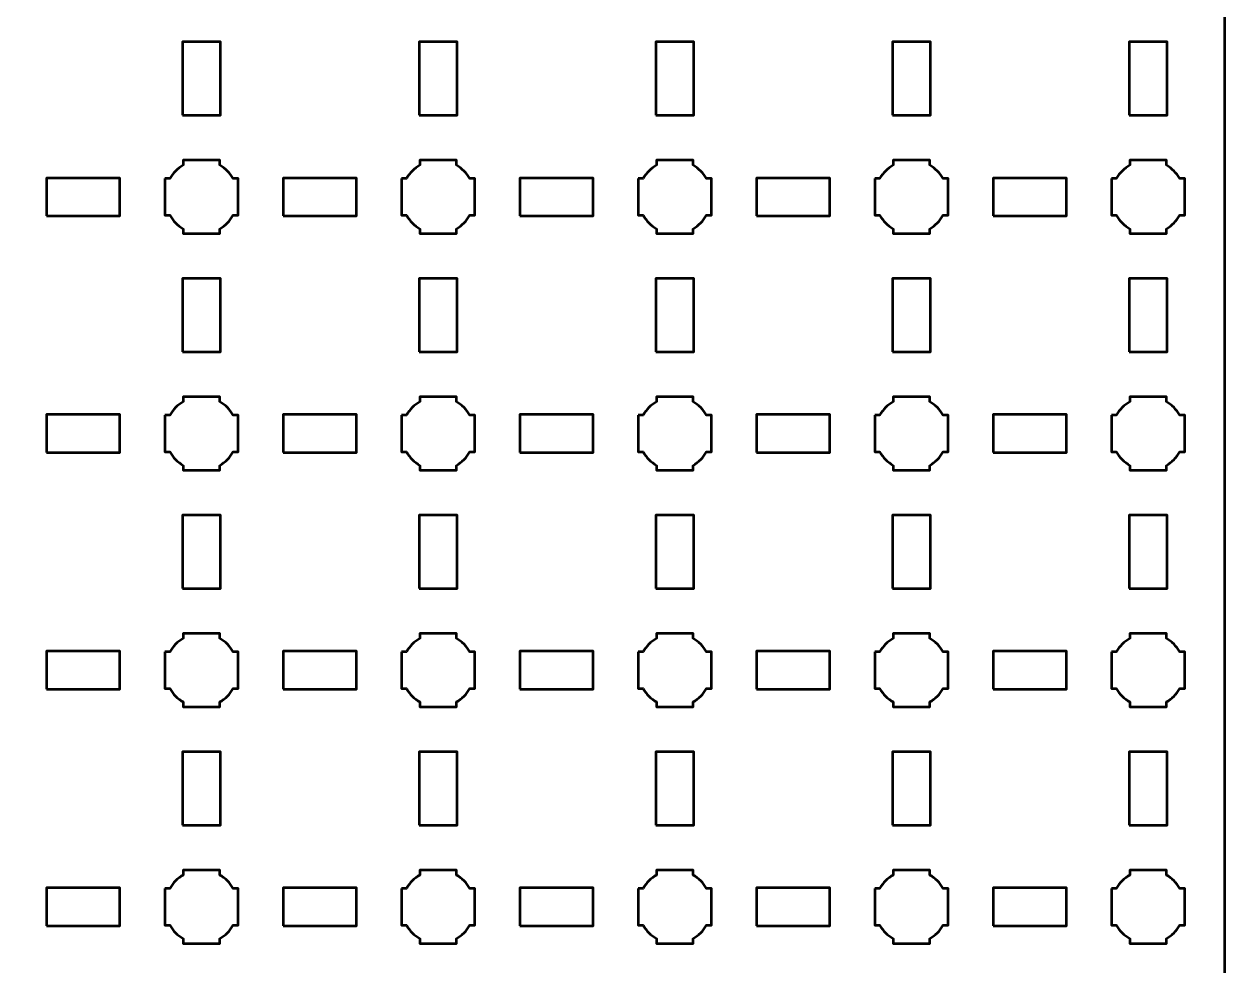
# Model space of a CAD drawing. Header units: centimetres. Extents: x -30.1 to 9.2, y -44.5 to 14.8.
# Drawn here: x -1 to 9.15, y -0.35 to 7.61 of the extents above; entities that cross this region are included whole.
import ezdxf

# ---------------------------------------------------------------- set-up
doc = ezdxf.new("R2010")
doc.units = ezdxf.units.CM
doc.header["$MEASUREMENT"] = 0
doc.layers.add('Layer 1', color=7, linetype='Continuous')

msp = doc.modelspace()

# ---------------------------------------------------------------- linework, layer by layer
at = {"layer": 'Layer 1', "color": 250, "lineweight": 53}
for points in [[(0.34, 6.84), (0.66, 6.84), (0.66, 7.46), (0.34, 7.46), (0.34, 6.84)], [(2.34, 6.84), (2.66, 6.84), (2.66, 7.46), (2.34, 7.46), (2.34, 6.84)], [(4.34, 6.84), (4.66, 6.84), (4.66, 7.46), (4.34, 7.46), (4.34, 6.84)], [(6.34, 6.84), (6.66, 6.84), (6.66, 7.46), (6.34, 7.46), (6.34, 6.84)], [(8.34, 6.84), (8.66, 6.84), (8.66, 7.46), (8.34, 7.46), (8.34, 6.84)], [(-0.81, 5.99), (-0.19, 5.99), (-0.19, 6.31), (-0.81, 6.31), (-0.81, 5.99)], [(1.19, 5.99), (1.81, 5.99), (1.81, 6.31), (1.19, 6.31), (1.19, 5.99)], [(3.19, 5.99), (3.81, 5.99), (3.81, 6.31), (3.19, 6.31), (3.19, 5.99)], [(5.19, 5.99), (5.81, 5.99), (5.81, 6.31), (5.19, 6.31), (5.19, 5.99)], [(7.19, 5.99), (7.81, 5.99), (7.81, 6.31), (7.19, 6.31), (7.19, 5.99)], [(0.34, 4.84), (0.66, 4.84), (0.66, 5.46), (0.34, 5.46), (0.34, 4.84)], [(2.34, 4.84), (2.66, 4.84), (2.66, 5.46), (2.34, 5.46), (2.34, 4.84)], [(4.34, 4.84), (4.66, 4.84), (4.66, 5.46), (4.34, 5.46), (4.34, 4.84)], [(6.34, 4.84), (6.66, 4.84), (6.66, 5.46), (6.34, 5.46), (6.34, 4.84)], [(8.34, 4.84), (8.66, 4.84), (8.66, 5.46), (8.34, 5.46), (8.34, 4.84)], [(-0.81, 3.99), (-0.19, 3.99), (-0.19, 4.31), (-0.81, 4.31), (-0.81, 3.99)], [(1.19, 3.99), (1.81, 3.99), (1.81, 4.31), (1.19, 4.31), (1.19, 3.99)], [(3.19, 3.99), (3.81, 3.99), (3.81, 4.31), (3.19, 4.31), (3.19, 3.99)], [(5.19, 3.99), (5.81, 3.99), (5.81, 4.31), (5.19, 4.31), (5.19, 3.99)], [(7.19, 3.99), (7.81, 3.99), (7.81, 4.31), (7.19, 4.31), (7.19, 3.99)], [(0.34, 2.84), (0.66, 2.84), (0.66, 3.46), (0.34, 3.46), (0.34, 2.84)], [(2.34, 2.84), (2.66, 2.84), (2.66, 3.46), (2.34, 3.46), (2.34, 2.84)], [(4.34, 2.84), (4.66, 2.84), (4.66, 3.46), (4.34, 3.46), (4.34, 2.84)], [(6.34, 2.84), (6.66, 2.84), (6.66, 3.46), (6.34, 3.46), (6.34, 2.84)], [(8.34, 2.84), (8.66, 2.84), (8.66, 3.46), (8.34, 3.46), (8.34, 2.84)], [(-0.81, 1.99), (-0.19, 1.99), (-0.19, 2.31), (-0.81, 2.31), (-0.81, 1.99)], [(1.19, 1.99), (1.81, 1.99), (1.81, 2.31), (1.19, 2.31), (1.19, 1.99)], [(3.19, 1.99), (3.81, 1.99), (3.81, 2.31), (3.19, 2.31), (3.19, 1.99)], [(5.19, 1.99), (5.81, 1.99), (5.81, 2.31), (5.19, 2.31), (5.19, 1.99)], [(7.19, 1.99), (7.81, 1.99), (7.81, 2.31), (7.19, 2.31), (7.19, 1.99)], [(0.34, 0.84), (0.66, 0.84), (0.66, 1.46), (0.34, 1.46), (0.34, 0.84)], [(2.34, 0.84), (2.66, 0.84), (2.66, 1.46), (2.34, 1.46), (2.34, 0.84)], [(4.34, 0.84), (4.66, 0.84), (4.66, 1.46), (4.34, 1.46), (4.34, 0.84)], [(6.34, 0.84), (6.66, 0.84), (6.66, 1.46), (6.34, 1.46), (6.34, 0.84)], [(8.34, 0.84), (8.66, 0.84), (8.66, 1.46), (8.34, 1.46), (8.34, 0.84)], [(-0.81, -0.01), (-0.19, -0.01), (-0.19, 0.31), (-0.81, 0.31), (-0.81, -0.01)], [(1.19, -0.01), (1.81, -0.01), (1.81, 0.31), (1.19, 0.31), (1.19, -0.01)], [(3.19, -0.01), (3.81, -0.01), (3.81, 0.31), (3.19, 0.31), (3.19, -0.01)], [(5.19, -0.01), (5.81, -0.01), (5.81, 0.31), (5.19, 0.31), (5.19, -0.01)], [(7.19, -0.01), (7.81, -0.01), (7.81, 0.31), (7.19, 0.31), (7.19, -0.01)]]:
    msp.add_lwpolyline(points, close=True, dxfattribs=at)
msp.add_open_spline([(-30.15, -44), (-30.15, -44), (-30.15, 14.3), (-30.15, 14.3), (-30.15, 14.3), (-30.15, 14.57609), (-29.92609, 14.8), (-29.65, 14.8), (-29.65, 14.8), (-29.65, 14.8), (8.65, 14.8), (8.65, 14.8), (8.65, 14.8), (8.92609, 14.8), (9.15, 14.57609), (9.15, 14.3), (9.15, 14.3), (9.15, 14.3), (9.15, -44), (9.15, -44), (9.15, -44), (9.15, -44.27609), (8.92609, -44.5), (8.65, -44.5), (8.65, -44.5), (8.65, -44.5), (-29.65, -44.5), (-29.65, -44.5), (-29.65, -44.5), (-29.92609, -44.5), (-30.15, -44.27609), (-30.15, -44)], degree=3, knots=[0, 0, 0, 0, 0.125, 0.125, 0.125, 0.125, 0.25, 0.25, 0.25, 0.25, 0.375, 0.375, 0.375, 0.375, 0.5, 0.5, 0.5, 0.5, 0.625, 0.625, 0.625, 0.625, 0.75, 0.75, 0.75, 0.75, 0.875, 0.875, 0.875, 0.875, 1, 1, 1, 1], dxfattribs=at)
at = {"layer": 'Layer 1', "lineweight": 53}
for points in [[(0.19, 6.305), (0.19, 6.305), (0.23149, 6.305), (0.23149, 6.305), (0.23149, 6.305), (0.25872, 6.35205), (0.29795, 6.39128), (0.345, 6.41851), (0.345, 6.41851), (0.345, 6.41851), (0.345, 6.46), (0.345, 6.46), (0.345, 6.46), (0.345, 6.46), (0.5, 6.46), (0.5, 6.46), (0.5, 6.46), (0.5, 6.46), (0.655, 6.46), (0.655, 6.46), (0.655, 6.46), (0.655, 6.46), (0.655, 6.41851), (0.655, 6.41851), (0.655, 6.41851), (0.70205, 6.39128), (0.74128, 6.35205), (0.76851, 6.305), (0.76851, 6.305), (0.76851, 6.305), (0.81, 6.305), (0.81, 6.305), (0.81, 6.305), (0.81, 6.305), (0.81, 6.15), (0.81, 6.15), (0.81, 6.15), (0.81, 6.15), (0.81, 5.995), (0.81, 5.995), (0.81, 5.995), (0.81, 5.995), (0.76851, 5.995), (0.76851, 5.995), (0.76851, 5.995), (0.74128, 5.94795), (0.70205, 5.90872), (0.655, 5.88149), (0.655, 5.88149), (0.655, 5.88149), (0.655, 5.84), (0.655, 5.84), (0.655, 5.84), (0.655, 5.84), (0.5, 5.84), (0.5, 5.84), (0.5, 5.84), (0.5, 5.84), (0.345, 5.84), (0.345, 5.84), (0.345, 5.84), (0.345, 5.84), (0.345, 5.88149), (0.345, 5.88149), (0.345, 5.88149), (0.29795, 5.90872), (0.25872, 5.94795), (0.23149, 5.995), (0.23149, 5.995), (0.23149, 5.995), (0.19, 5.995), (0.19, 5.995), (0.19, 5.995), (0.19, 5.995), (0.19, 6.15), (0.19, 6.15), (0.19, 6.15), (0.19, 6.15), (0.19, 6.305), (0.19, 6.305)], [(2.19, 6.305), (2.19, 6.305), (2.23149, 6.305), (2.23149, 6.305), (2.23149, 6.305), (2.25872, 6.35205), (2.29795, 6.39128), (2.345, 6.41851), (2.345, 6.41851), (2.345, 6.41851), (2.345, 6.46), (2.345, 6.46), (2.345, 6.46), (2.345, 6.46), (2.5, 6.46), (2.5, 6.46), (2.5, 6.46), (2.5, 6.46), (2.655, 6.46), (2.655, 6.46), (2.655, 6.46), (2.655, 6.46), (2.655, 6.41851), (2.655, 6.41851), (2.655, 6.41851), (2.70205, 6.39128), (2.74128, 6.35205), (2.76851, 6.305), (2.76851, 6.305), (2.76851, 6.305), (2.81, 6.305), (2.81, 6.305), (2.81, 6.305), (2.81, 6.305), (2.81, 6.15), (2.81, 6.15), (2.81, 6.15), (2.81, 6.15), (2.81, 5.995), (2.81, 5.995), (2.81, 5.995), (2.81, 5.995), (2.76851, 5.995), (2.76851, 5.995), (2.76851, 5.995), (2.74128, 5.94795), (2.70205, 5.90872), (2.655, 5.88149), (2.655, 5.88149), (2.655, 5.88149), (2.655, 5.84), (2.655, 5.84), (2.655, 5.84), (2.655, 5.84), (2.5, 5.84), (2.5, 5.84), (2.5, 5.84), (2.5, 5.84), (2.345, 5.84), (2.345, 5.84), (2.345, 5.84), (2.345, 5.84), (2.345, 5.88149), (2.345, 5.88149), (2.345, 5.88149), (2.29795, 5.90872), (2.25872, 5.94795), (2.23149, 5.995), (2.23149, 5.995), (2.23149, 5.995), (2.19, 5.995), (2.19, 5.995), (2.19, 5.995), (2.19, 5.995), (2.19, 6.15), (2.19, 6.15), (2.19, 6.15), (2.19, 6.15), (2.19, 6.305), (2.19, 6.305)], [(4.19, 6.305), (4.19, 6.305), (4.23149, 6.305), (4.23149, 6.305), (4.23149, 6.305), (4.25872, 6.35205), (4.29795, 6.39128), (4.345, 6.41851), (4.345, 6.41851), (4.345, 6.41851), (4.345, 6.46), (4.345, 6.46), (4.345, 6.46), (4.345, 6.46), (4.5, 6.46), (4.5, 6.46), (4.5, 6.46), (4.5, 6.46), (4.655, 6.46), (4.655, 6.46), (4.655, 6.46), (4.655, 6.46), (4.655, 6.41851), (4.655, 6.41851), (4.655, 6.41851), (4.70205, 6.39128), (4.74128, 6.35205), (4.76851, 6.305), (4.76851, 6.305), (4.76851, 6.305), (4.81, 6.305), (4.81, 6.305), (4.81, 6.305), (4.81, 6.305), (4.81, 6.15), (4.81, 6.15), (4.81, 6.15), (4.81, 6.15), (4.81, 5.995), (4.81, 5.995), (4.81, 5.995), (4.81, 5.995), (4.76851, 5.995), (4.76851, 5.995), (4.76851, 5.995), (4.74128, 5.94795), (4.70205, 5.90872), (4.655, 5.88149), (4.655, 5.88149), (4.655, 5.88149), (4.655, 5.84), (4.655, 5.84), (4.655, 5.84), (4.655, 5.84), (4.5, 5.84), (4.5, 5.84), (4.5, 5.84), (4.5, 5.84), (4.345, 5.84), (4.345, 5.84), (4.345, 5.84), (4.345, 5.84), (4.345, 5.88149), (4.345, 5.88149), (4.345, 5.88149), (4.29795, 5.90872), (4.25872, 5.94795), (4.23149, 5.995), (4.23149, 5.995), (4.23149, 5.995), (4.19, 5.995), (4.19, 5.995), (4.19, 5.995), (4.19, 5.995), (4.19, 6.15), (4.19, 6.15), (4.19, 6.15), (4.19, 6.15), (4.19, 6.305), (4.19, 6.305)], [(6.19, 6.305), (6.19, 6.305), (6.23149, 6.305), (6.23149, 6.305), (6.23149, 6.305), (6.25872, 6.35205), (6.29795, 6.39128), (6.345, 6.41851), (6.345, 6.41851), (6.345, 6.41851), (6.345, 6.46), (6.345, 6.46), (6.345, 6.46), (6.345, 6.46), (6.5, 6.46), (6.5, 6.46), (6.5, 6.46), (6.5, 6.46), (6.655, 6.46), (6.655, 6.46), (6.655, 6.46), (6.655, 6.46), (6.655, 6.41851), (6.655, 6.41851), (6.655, 6.41851), (6.70205, 6.39128), (6.74128, 6.35205), (6.76851, 6.305), (6.76851, 6.305), (6.76851, 6.305), (6.81, 6.305), (6.81, 6.305), (6.81, 6.305), (6.81, 6.305), (6.81, 6.15), (6.81, 6.15), (6.81, 6.15), (6.81, 6.15), (6.81, 5.995), (6.81, 5.995), (6.81, 5.995), (6.81, 5.995), (6.76851, 5.995), (6.76851, 5.995), (6.76851, 5.995), (6.74128, 5.94795), (6.70205, 5.90872), (6.655, 5.88149), (6.655, 5.88149), (6.655, 5.88149), (6.655, 5.84), (6.655, 5.84), (6.655, 5.84), (6.655, 5.84), (6.5, 5.84), (6.5, 5.84), (6.5, 5.84), (6.5, 5.84), (6.345, 5.84), (6.345, 5.84), (6.345, 5.84), (6.345, 5.84), (6.345, 5.88149), (6.345, 5.88149), (6.345, 5.88149), (6.29795, 5.90872), (6.25872, 5.94795), (6.23149, 5.995), (6.23149, 5.995), (6.23149, 5.995), (6.19, 5.995), (6.19, 5.995), (6.19, 5.995), (6.19, 5.995), (6.19, 6.15), (6.19, 6.15), (6.19, 6.15), (6.19, 6.15), (6.19, 6.305), (6.19, 6.305)], [(8.19, 6.305), (8.19, 6.305), (8.23149, 6.305), (8.23149, 6.305), (8.23149, 6.305), (8.25872, 6.35205), (8.29795, 6.39128), (8.345, 6.41851), (8.345, 6.41851), (8.345, 6.41851), (8.345, 6.46), (8.345, 6.46), (8.345, 6.46), (8.345, 6.46), (8.5, 6.46), (8.5, 6.46), (8.5, 6.46), (8.5, 6.46), (8.655, 6.46), (8.655, 6.46), (8.655, 6.46), (8.655, 6.46), (8.655, 6.41851), (8.655, 6.41851), (8.655, 6.41851), (8.70205, 6.39128), (8.74128, 6.35205), (8.76851, 6.305), (8.76851, 6.305), (8.76851, 6.305), (8.81, 6.305), (8.81, 6.305), (8.81, 6.305), (8.81, 6.305), (8.81, 6.15), (8.81, 6.15), (8.81, 6.15), (8.81, 6.15), (8.81, 5.995), (8.81, 5.995), (8.81, 5.995), (8.81, 5.995), (8.76851, 5.995), (8.76851, 5.995), (8.76851, 5.995), (8.74128, 5.94795), (8.70205, 5.90872), (8.655, 5.88149), (8.655, 5.88149), (8.655, 5.88149), (8.655, 5.84), (8.655, 5.84), (8.655, 5.84), (8.655, 5.84), (8.5, 5.84), (8.5, 5.84), (8.5, 5.84), (8.5, 5.84), (8.345, 5.84), (8.345, 5.84), (8.345, 5.84), (8.345, 5.84), (8.345, 5.88149), (8.345, 5.88149), (8.345, 5.88149), (8.29795, 5.90872), (8.25872, 5.94795), (8.23149, 5.995), (8.23149, 5.995), (8.23149, 5.995), (8.19, 5.995), (8.19, 5.995), (8.19, 5.995), (8.19, 5.995), (8.19, 6.15), (8.19, 6.15), (8.19, 6.15), (8.19, 6.15), (8.19, 6.305), (8.19, 6.305)], [(0.19, 4.305), (0.19, 4.305), (0.23149, 4.305), (0.23149, 4.305), (0.23149, 4.305), (0.25872, 4.35205), (0.29795, 4.39128), (0.345, 4.41851), (0.345, 4.41851), (0.345, 4.41851), (0.345, 4.46), (0.345, 4.46), (0.345, 4.46), (0.345, 4.46), (0.5, 4.46), (0.5, 4.46), (0.5, 4.46), (0.5, 4.46), (0.655, 4.46), (0.655, 4.46), (0.655, 4.46), (0.655, 4.46), (0.655, 4.41851), (0.655, 4.41851), (0.655, 4.41851), (0.70205, 4.39128), (0.74128, 4.35205), (0.76851, 4.305), (0.76851, 4.305), (0.76851, 4.305), (0.81, 4.305), (0.81, 4.305), (0.81, 4.305), (0.81, 4.305), (0.81, 4.15), (0.81, 4.15), (0.81, 4.15), (0.81, 4.15), (0.81, 3.995), (0.81, 3.995), (0.81, 3.995), (0.81, 3.995), (0.76851, 3.995), (0.76851, 3.995), (0.76851, 3.995), (0.74128, 3.94795), (0.70205, 3.90872), (0.655, 3.88149), (0.655, 3.88149), (0.655, 3.88149), (0.655, 3.84), (0.655, 3.84), (0.655, 3.84), (0.655, 3.84), (0.5, 3.84), (0.5, 3.84), (0.5, 3.84), (0.5, 3.84), (0.345, 3.84), (0.345, 3.84), (0.345, 3.84), (0.345, 3.84), (0.345, 3.88149), (0.345, 3.88149), (0.345, 3.88149), (0.29795, 3.90872), (0.25872, 3.94795), (0.23149, 3.995), (0.23149, 3.995), (0.23149, 3.995), (0.19, 3.995), (0.19, 3.995), (0.19, 3.995), (0.19, 3.995), (0.19, 4.15), (0.19, 4.15), (0.19, 4.15), (0.19, 4.15), (0.19, 4.305), (0.19, 4.305)], [(2.19, 4.305), (2.19, 4.305), (2.23149, 4.305), (2.23149, 4.305), (2.23149, 4.305), (2.25872, 4.35205), (2.29795, 4.39128), (2.345, 4.41851), (2.345, 4.41851), (2.345, 4.41851), (2.345, 4.46), (2.345, 4.46), (2.345, 4.46), (2.345, 4.46), (2.5, 4.46), (2.5, 4.46), (2.5, 4.46), (2.5, 4.46), (2.655, 4.46), (2.655, 4.46), (2.655, 4.46), (2.655, 4.46), (2.655, 4.41851), (2.655, 4.41851), (2.655, 4.41851), (2.70205, 4.39128), (2.74128, 4.35205), (2.76851, 4.305), (2.76851, 4.305), (2.76851, 4.305), (2.81, 4.305), (2.81, 4.305), (2.81, 4.305), (2.81, 4.305), (2.81, 4.15), (2.81, 4.15), (2.81, 4.15), (2.81, 4.15), (2.81, 3.995), (2.81, 3.995), (2.81, 3.995), (2.81, 3.995), (2.76851, 3.995), (2.76851, 3.995), (2.76851, 3.995), (2.74128, 3.94795), (2.70205, 3.90872), (2.655, 3.88149), (2.655, 3.88149), (2.655, 3.88149), (2.655, 3.84), (2.655, 3.84), (2.655, 3.84), (2.655, 3.84), (2.5, 3.84), (2.5, 3.84), (2.5, 3.84), (2.5, 3.84), (2.345, 3.84), (2.345, 3.84), (2.345, 3.84), (2.345, 3.84), (2.345, 3.88149), (2.345, 3.88149), (2.345, 3.88149), (2.29795, 3.90872), (2.25872, 3.94795), (2.23149, 3.995), (2.23149, 3.995), (2.23149, 3.995), (2.19, 3.995), (2.19, 3.995), (2.19, 3.995), (2.19, 3.995), (2.19, 4.15), (2.19, 4.15), (2.19, 4.15), (2.19, 4.15), (2.19, 4.305), (2.19, 4.305)], [(4.19, 4.305), (4.19, 4.305), (4.23149, 4.305), (4.23149, 4.305), (4.23149, 4.305), (4.25872, 4.35205), (4.29795, 4.39128), (4.345, 4.41851), (4.345, 4.41851), (4.345, 4.41851), (4.345, 4.46), (4.345, 4.46), (4.345, 4.46), (4.345, 4.46), (4.5, 4.46), (4.5, 4.46), (4.5, 4.46), (4.5, 4.46), (4.655, 4.46), (4.655, 4.46), (4.655, 4.46), (4.655, 4.46), (4.655, 4.41851), (4.655, 4.41851), (4.655, 4.41851), (4.70205, 4.39128), (4.74128, 4.35205), (4.76851, 4.305), (4.76851, 4.305), (4.76851, 4.305), (4.81, 4.305), (4.81, 4.305), (4.81, 4.305), (4.81, 4.305), (4.81, 4.15), (4.81, 4.15), (4.81, 4.15), (4.81, 4.15), (4.81, 3.995), (4.81, 3.995), (4.81, 3.995), (4.81, 3.995), (4.76851, 3.995), (4.76851, 3.995), (4.76851, 3.995), (4.74128, 3.94795), (4.70205, 3.90872), (4.655, 3.88149), (4.655, 3.88149), (4.655, 3.88149), (4.655, 3.84), (4.655, 3.84), (4.655, 3.84), (4.655, 3.84), (4.5, 3.84), (4.5, 3.84), (4.5, 3.84), (4.5, 3.84), (4.345, 3.84), (4.345, 3.84), (4.345, 3.84), (4.345, 3.84), (4.345, 3.88149), (4.345, 3.88149), (4.345, 3.88149), (4.29795, 3.90872), (4.25872, 3.94795), (4.23149, 3.995), (4.23149, 3.995), (4.23149, 3.995), (4.19, 3.995), (4.19, 3.995), (4.19, 3.995), (4.19, 3.995), (4.19, 4.15), (4.19, 4.15), (4.19, 4.15), (4.19, 4.15), (4.19, 4.305), (4.19, 4.305)], [(6.19, 4.305), (6.19, 4.305), (6.23149, 4.305), (6.23149, 4.305), (6.23149, 4.305), (6.25872, 4.35205), (6.29795, 4.39128), (6.345, 4.41851), (6.345, 4.41851), (6.345, 4.41851), (6.345, 4.46), (6.345, 4.46), (6.345, 4.46), (6.345, 4.46), (6.5, 4.46), (6.5, 4.46), (6.5, 4.46), (6.5, 4.46), (6.655, 4.46), (6.655, 4.46), (6.655, 4.46), (6.655, 4.46), (6.655, 4.41851), (6.655, 4.41851), (6.655, 4.41851), (6.70205, 4.39128), (6.74128, 4.35205), (6.76851, 4.305), (6.76851, 4.305), (6.76851, 4.305), (6.81, 4.305), (6.81, 4.305), (6.81, 4.305), (6.81, 4.305), (6.81, 4.15), (6.81, 4.15), (6.81, 4.15), (6.81, 4.15), (6.81, 3.995), (6.81, 3.995), (6.81, 3.995), (6.81, 3.995), (6.76851, 3.995), (6.76851, 3.995), (6.76851, 3.995), (6.74128, 3.94795), (6.70205, 3.90872), (6.655, 3.88149), (6.655, 3.88149), (6.655, 3.88149), (6.655, 3.84), (6.655, 3.84), (6.655, 3.84), (6.655, 3.84), (6.5, 3.84), (6.5, 3.84), (6.5, 3.84), (6.5, 3.84), (6.345, 3.84), (6.345, 3.84), (6.345, 3.84), (6.345, 3.84), (6.345, 3.88149), (6.345, 3.88149), (6.345, 3.88149), (6.29795, 3.90872), (6.25872, 3.94795), (6.23149, 3.995), (6.23149, 3.995), (6.23149, 3.995), (6.19, 3.995), (6.19, 3.995), (6.19, 3.995), (6.19, 3.995), (6.19, 4.15), (6.19, 4.15), (6.19, 4.15), (6.19, 4.15), (6.19, 4.305), (6.19, 4.305)], [(8.19, 4.305), (8.19, 4.305), (8.23149, 4.305), (8.23149, 4.305), (8.23149, 4.305), (8.25872, 4.35205), (8.29795, 4.39128), (8.345, 4.41851), (8.345, 4.41851), (8.345, 4.41851), (8.345, 4.46), (8.345, 4.46), (8.345, 4.46), (8.345, 4.46), (8.5, 4.46), (8.5, 4.46), (8.5, 4.46), (8.5, 4.46), (8.655, 4.46), (8.655, 4.46), (8.655, 4.46), (8.655, 4.46), (8.655, 4.41851), (8.655, 4.41851), (8.655, 4.41851), (8.70205, 4.39128), (8.74128, 4.35205), (8.76851, 4.305), (8.76851, 4.305), (8.76851, 4.305), (8.81, 4.305), (8.81, 4.305), (8.81, 4.305), (8.81, 4.305), (8.81, 4.15), (8.81, 4.15), (8.81, 4.15), (8.81, 4.15), (8.81, 3.995), (8.81, 3.995), (8.81, 3.995), (8.81, 3.995), (8.76851, 3.995), (8.76851, 3.995), (8.76851, 3.995), (8.74128, 3.94795), (8.70205, 3.90872), (8.655, 3.88149), (8.655, 3.88149), (8.655, 3.88149), (8.655, 3.84), (8.655, 3.84), (8.655, 3.84), (8.655, 3.84), (8.5, 3.84), (8.5, 3.84), (8.5, 3.84), (8.5, 3.84), (8.345, 3.84), (8.345, 3.84), (8.345, 3.84), (8.345, 3.84), (8.345, 3.88149), (8.345, 3.88149), (8.345, 3.88149), (8.29795, 3.90872), (8.25872, 3.94795), (8.23149, 3.995), (8.23149, 3.995), (8.23149, 3.995), (8.19, 3.995), (8.19, 3.995), (8.19, 3.995), (8.19, 3.995), (8.19, 4.15), (8.19, 4.15), (8.19, 4.15), (8.19, 4.15), (8.19, 4.305), (8.19, 4.305)], [(0.19, 2.305), (0.19, 2.305), (0.23149, 2.305), (0.23149, 2.305), (0.23149, 2.305), (0.25872, 2.35205), (0.29795, 2.39128), (0.345, 2.41851), (0.345, 2.41851), (0.345, 2.41851), (0.345, 2.46), (0.345, 2.46), (0.345, 2.46), (0.345, 2.46), (0.5, 2.46), (0.5, 2.46), (0.5, 2.46), (0.5, 2.46), (0.655, 2.46), (0.655, 2.46), (0.655, 2.46), (0.655, 2.46), (0.655, 2.41851), (0.655, 2.41851), (0.655, 2.41851), (0.70205, 2.39128), (0.74128, 2.35205), (0.76851, 2.305), (0.76851, 2.305), (0.76851, 2.305), (0.81, 2.305), (0.81, 2.305), (0.81, 2.305), (0.81, 2.305), (0.81, 2.15), (0.81, 2.15), (0.81, 2.15), (0.81, 2.15), (0.81, 1.995), (0.81, 1.995), (0.81, 1.995), (0.81, 1.995), (0.76851, 1.995), (0.76851, 1.995), (0.76851, 1.995), (0.74128, 1.94795), (0.70205, 1.90872), (0.655, 1.88149), (0.655, 1.88149), (0.655, 1.88149), (0.655, 1.84), (0.655, 1.84), (0.655, 1.84), (0.655, 1.84), (0.5, 1.84), (0.5, 1.84), (0.5, 1.84), (0.5, 1.84), (0.345, 1.84), (0.345, 1.84), (0.345, 1.84), (0.345, 1.84), (0.345, 1.88149), (0.345, 1.88149), (0.345, 1.88149), (0.29795, 1.90872), (0.25872, 1.94795), (0.23149, 1.995), (0.23149, 1.995), (0.23149, 1.995), (0.19, 1.995), (0.19, 1.995), (0.19, 1.995), (0.19, 1.995), (0.19, 2.15), (0.19, 2.15), (0.19, 2.15), (0.19, 2.15), (0.19, 2.305), (0.19, 2.305)], [(2.19, 2.305), (2.19, 2.305), (2.23149, 2.305), (2.23149, 2.305), (2.23149, 2.305), (2.25872, 2.35205), (2.29795, 2.39128), (2.345, 2.41851), (2.345, 2.41851), (2.345, 2.41851), (2.345, 2.46), (2.345, 2.46), (2.345, 2.46), (2.345, 2.46), (2.5, 2.46), (2.5, 2.46), (2.5, 2.46), (2.5, 2.46), (2.655, 2.46), (2.655, 2.46), (2.655, 2.46), (2.655, 2.46), (2.655, 2.41851), (2.655, 2.41851), (2.655, 2.41851), (2.70205, 2.39128), (2.74128, 2.35205), (2.76851, 2.305), (2.76851, 2.305), (2.76851, 2.305), (2.81, 2.305), (2.81, 2.305), (2.81, 2.305), (2.81, 2.305), (2.81, 2.15), (2.81, 2.15), (2.81, 2.15), (2.81, 2.15), (2.81, 1.995), (2.81, 1.995), (2.81, 1.995), (2.81, 1.995), (2.76851, 1.995), (2.76851, 1.995), (2.76851, 1.995), (2.74128, 1.94795), (2.70205, 1.90872), (2.655, 1.88149), (2.655, 1.88149), (2.655, 1.88149), (2.655, 1.84), (2.655, 1.84), (2.655, 1.84), (2.655, 1.84), (2.5, 1.84), (2.5, 1.84), (2.5, 1.84), (2.5, 1.84), (2.345, 1.84), (2.345, 1.84), (2.345, 1.84), (2.345, 1.84), (2.345, 1.88149), (2.345, 1.88149), (2.345, 1.88149), (2.29795, 1.90872), (2.25872, 1.94795), (2.23149, 1.995), (2.23149, 1.995), (2.23149, 1.995), (2.19, 1.995), (2.19, 1.995), (2.19, 1.995), (2.19, 1.995), (2.19, 2.15), (2.19, 2.15), (2.19, 2.15), (2.19, 2.15), (2.19, 2.305), (2.19, 2.305)], [(4.19, 2.305), (4.19, 2.305), (4.23149, 2.305), (4.23149, 2.305), (4.23149, 2.305), (4.25872, 2.35205), (4.29795, 2.39128), (4.345, 2.41851), (4.345, 2.41851), (4.345, 2.41851), (4.345, 2.46), (4.345, 2.46), (4.345, 2.46), (4.345, 2.46), (4.5, 2.46), (4.5, 2.46), (4.5, 2.46), (4.5, 2.46), (4.655, 2.46), (4.655, 2.46), (4.655, 2.46), (4.655, 2.46), (4.655, 2.41851), (4.655, 2.41851), (4.655, 2.41851), (4.70205, 2.39128), (4.74128, 2.35205), (4.76851, 2.305), (4.76851, 2.305), (4.76851, 2.305), (4.81, 2.305), (4.81, 2.305), (4.81, 2.305), (4.81, 2.305), (4.81, 2.15), (4.81, 2.15), (4.81, 2.15), (4.81, 2.15), (4.81, 1.995), (4.81, 1.995), (4.81, 1.995), (4.81, 1.995), (4.76851, 1.995), (4.76851, 1.995), (4.76851, 1.995), (4.74128, 1.94795), (4.70205, 1.90872), (4.655, 1.88149), (4.655, 1.88149), (4.655, 1.88149), (4.655, 1.84), (4.655, 1.84), (4.655, 1.84), (4.655, 1.84), (4.5, 1.84), (4.5, 1.84), (4.5, 1.84), (4.5, 1.84), (4.345, 1.84), (4.345, 1.84), (4.345, 1.84), (4.345, 1.84), (4.345, 1.88149), (4.345, 1.88149), (4.345, 1.88149), (4.29795, 1.90872), (4.25872, 1.94795), (4.23149, 1.995), (4.23149, 1.995), (4.23149, 1.995), (4.19, 1.995), (4.19, 1.995), (4.19, 1.995), (4.19, 1.995), (4.19, 2.15), (4.19, 2.15), (4.19, 2.15), (4.19, 2.15), (4.19, 2.305), (4.19, 2.305)], [(6.19, 2.305), (6.19, 2.305), (6.23149, 2.305), (6.23149, 2.305), (6.23149, 2.305), (6.25872, 2.35205), (6.29795, 2.39128), (6.345, 2.41851), (6.345, 2.41851), (6.345, 2.41851), (6.345, 2.46), (6.345, 2.46), (6.345, 2.46), (6.345, 2.46), (6.5, 2.46), (6.5, 2.46), (6.5, 2.46), (6.5, 2.46), (6.655, 2.46), (6.655, 2.46), (6.655, 2.46), (6.655, 2.46), (6.655, 2.41851), (6.655, 2.41851), (6.655, 2.41851), (6.70205, 2.39128), (6.74128, 2.35205), (6.76851, 2.305), (6.76851, 2.305), (6.76851, 2.305), (6.81, 2.305), (6.81, 2.305), (6.81, 2.305), (6.81, 2.305), (6.81, 2.15), (6.81, 2.15), (6.81, 2.15), (6.81, 2.15), (6.81, 1.995), (6.81, 1.995), (6.81, 1.995), (6.81, 1.995), (6.76851, 1.995), (6.76851, 1.995), (6.76851, 1.995), (6.74128, 1.94795), (6.70205, 1.90872), (6.655, 1.88149), (6.655, 1.88149), (6.655, 1.88149), (6.655, 1.84), (6.655, 1.84), (6.655, 1.84), (6.655, 1.84), (6.5, 1.84), (6.5, 1.84), (6.5, 1.84), (6.5, 1.84), (6.345, 1.84), (6.345, 1.84), (6.345, 1.84), (6.345, 1.84), (6.345, 1.88149), (6.345, 1.88149), (6.345, 1.88149), (6.29795, 1.90872), (6.25872, 1.94795), (6.23149, 1.995), (6.23149, 1.995), (6.23149, 1.995), (6.19, 1.995), (6.19, 1.995), (6.19, 1.995), (6.19, 1.995), (6.19, 2.15), (6.19, 2.15), (6.19, 2.15), (6.19, 2.15), (6.19, 2.305), (6.19, 2.305)], [(8.19, 2.305), (8.19, 2.305), (8.23149, 2.305), (8.23149, 2.305), (8.23149, 2.305), (8.25872, 2.35205), (8.29795, 2.39128), (8.345, 2.41851), (8.345, 2.41851), (8.345, 2.41851), (8.345, 2.46), (8.345, 2.46), (8.345, 2.46), (8.345, 2.46), (8.5, 2.46), (8.5, 2.46), (8.5, 2.46), (8.5, 2.46), (8.655, 2.46), (8.655, 2.46), (8.655, 2.46), (8.655, 2.46), (8.655, 2.41851), (8.655, 2.41851), (8.655, 2.41851), (8.70205, 2.39128), (8.74128, 2.35205), (8.76851, 2.305), (8.76851, 2.305), (8.76851, 2.305), (8.81, 2.305), (8.81, 2.305), (8.81, 2.305), (8.81, 2.305), (8.81, 2.15), (8.81, 2.15), (8.81, 2.15), (8.81, 2.15), (8.81, 1.995), (8.81, 1.995), (8.81, 1.995), (8.81, 1.995), (8.76851, 1.995), (8.76851, 1.995), (8.76851, 1.995), (8.74128, 1.94795), (8.70205, 1.90872), (8.655, 1.88149), (8.655, 1.88149), (8.655, 1.88149), (8.655, 1.84), (8.655, 1.84), (8.655, 1.84), (8.655, 1.84), (8.5, 1.84), (8.5, 1.84), (8.5, 1.84), (8.5, 1.84), (8.345, 1.84), (8.345, 1.84), (8.345, 1.84), (8.345, 1.84), (8.345, 1.88149), (8.345, 1.88149), (8.345, 1.88149), (8.29795, 1.90872), (8.25872, 1.94795), (8.23149, 1.995), (8.23149, 1.995), (8.23149, 1.995), (8.19, 1.995), (8.19, 1.995), (8.19, 1.995), (8.19, 1.995), (8.19, 2.15), (8.19, 2.15), (8.19, 2.15), (8.19, 2.15), (8.19, 2.305), (8.19, 2.305)], [(0.19, 0.305), (0.19, 0.305), (0.23149, 0.305), (0.23149, 0.305), (0.23149, 0.305), (0.25872, 0.35205), (0.29795, 0.39128), (0.345, 0.41851), (0.345, 0.41851), (0.345, 0.41851), (0.345, 0.46), (0.345, 0.46), (0.345, 0.46), (0.345, 0.46), (0.5, 0.46), (0.5, 0.46), (0.5, 0.46), (0.5, 0.46), (0.655, 0.46), (0.655, 0.46), (0.655, 0.46), (0.655, 0.46), (0.655, 0.41851), (0.655, 0.41851), (0.655, 0.41851), (0.70205, 0.39128), (0.74128, 0.35205), (0.76851, 0.305), (0.76851, 0.305), (0.76851, 0.305), (0.81, 0.305), (0.81, 0.305), (0.81, 0.305), (0.81, 0.305), (0.81, 0.15), (0.81, 0.15), (0.81, 0.15), (0.81, 0.15), (0.81, -0.005), (0.81, -0.005), (0.81, -0.005), (0.81, -0.005), (0.76851, -0.005), (0.76851, -0.005), (0.76851, -0.005), (0.74128, -0.05205), (0.70205, -0.09128), (0.655, -0.11851), (0.655, -0.11851), (0.655, -0.11851), (0.655, -0.16), (0.655, -0.16), (0.655, -0.16), (0.655, -0.16), (0.5, -0.16), (0.5, -0.16), (0.5, -0.16), (0.5, -0.16), (0.345, -0.16), (0.345, -0.16), (0.345, -0.16), (0.345, -0.16), (0.345, -0.11851), (0.345, -0.11851), (0.345, -0.11851), (0.29795, -0.09128), (0.25872, -0.05205), (0.23149, -0.005), (0.23149, -0.005), (0.23149, -0.005), (0.19, -0.005), (0.19, -0.005), (0.19, -0.005), (0.19, -0.005), (0.19, 0.15), (0.19, 0.15), (0.19, 0.15), (0.19, 0.15), (0.19, 0.305), (0.19, 0.305)], [(2.19, 0.305), (2.19, 0.305), (2.23149, 0.305), (2.23149, 0.305), (2.23149, 0.305), (2.25872, 0.35205), (2.29795, 0.39128), (2.345, 0.41851), (2.345, 0.41851), (2.345, 0.41851), (2.345, 0.46), (2.345, 0.46), (2.345, 0.46), (2.345, 0.46), (2.5, 0.46), (2.5, 0.46), (2.5, 0.46), (2.5, 0.46), (2.655, 0.46), (2.655, 0.46), (2.655, 0.46), (2.655, 0.46), (2.655, 0.41851), (2.655, 0.41851), (2.655, 0.41851), (2.70205, 0.39128), (2.74128, 0.35205), (2.76851, 0.305), (2.76851, 0.305), (2.76851, 0.305), (2.81, 0.305), (2.81, 0.305), (2.81, 0.305), (2.81, 0.305), (2.81, 0.15), (2.81, 0.15), (2.81, 0.15), (2.81, 0.15), (2.81, -0.005), (2.81, -0.005), (2.81, -0.005), (2.81, -0.005), (2.76851, -0.005), (2.76851, -0.005), (2.76851, -0.005), (2.74128, -0.05205), (2.70205, -0.09128), (2.655, -0.11851), (2.655, -0.11851), (2.655, -0.11851), (2.655, -0.16), (2.655, -0.16), (2.655, -0.16), (2.655, -0.16), (2.5, -0.16), (2.5, -0.16), (2.5, -0.16), (2.5, -0.16), (2.345, -0.16), (2.345, -0.16), (2.345, -0.16), (2.345, -0.16), (2.345, -0.11851), (2.345, -0.11851), (2.345, -0.11851), (2.29795, -0.09128), (2.25872, -0.05205), (2.23149, -0.005), (2.23149, -0.005), (2.23149, -0.005), (2.19, -0.005), (2.19, -0.005), (2.19, -0.005), (2.19, -0.005), (2.19, 0.15), (2.19, 0.15), (2.19, 0.15), (2.19, 0.15), (2.19, 0.305), (2.19, 0.305)], [(4.19, 0.305), (4.19, 0.305), (4.23149, 0.305), (4.23149, 0.305), (4.23149, 0.305), (4.25872, 0.35205), (4.29795, 0.39128), (4.345, 0.41851), (4.345, 0.41851), (4.345, 0.41851), (4.345, 0.46), (4.345, 0.46), (4.345, 0.46), (4.345, 0.46), (4.5, 0.46), (4.5, 0.46), (4.5, 0.46), (4.5, 0.46), (4.655, 0.46), (4.655, 0.46), (4.655, 0.46), (4.655, 0.46), (4.655, 0.41851), (4.655, 0.41851), (4.655, 0.41851), (4.70205, 0.39128), (4.74128, 0.35205), (4.76851, 0.305), (4.76851, 0.305), (4.76851, 0.305), (4.81, 0.305), (4.81, 0.305), (4.81, 0.305), (4.81, 0.305), (4.81, 0.15), (4.81, 0.15), (4.81, 0.15), (4.81, 0.15), (4.81, -0.005), (4.81, -0.005), (4.81, -0.005), (4.81, -0.005), (4.76851, -0.005), (4.76851, -0.005), (4.76851, -0.005), (4.74128, -0.05205), (4.70205, -0.09128), (4.655, -0.11851), (4.655, -0.11851), (4.655, -0.11851), (4.655, -0.16), (4.655, -0.16), (4.655, -0.16), (4.655, -0.16), (4.5, -0.16), (4.5, -0.16), (4.5, -0.16), (4.5, -0.16), (4.345, -0.16), (4.345, -0.16), (4.345, -0.16), (4.345, -0.16), (4.345, -0.11851), (4.345, -0.11851), (4.345, -0.11851), (4.29795, -0.09128), (4.25872, -0.05205), (4.23149, -0.005), (4.23149, -0.005), (4.23149, -0.005), (4.19, -0.005), (4.19, -0.005), (4.19, -0.005), (4.19, -0.005), (4.19, 0.15), (4.19, 0.15), (4.19, 0.15), (4.19, 0.15), (4.19, 0.305), (4.19, 0.305)], [(6.19, 0.305), (6.19, 0.305), (6.23149, 0.305), (6.23149, 0.305), (6.23149, 0.305), (6.25872, 0.35205), (6.29795, 0.39128), (6.345, 0.41851), (6.345, 0.41851), (6.345, 0.41851), (6.345, 0.46), (6.345, 0.46), (6.345, 0.46), (6.345, 0.46), (6.5, 0.46), (6.5, 0.46), (6.5, 0.46), (6.5, 0.46), (6.655, 0.46), (6.655, 0.46), (6.655, 0.46), (6.655, 0.46), (6.655, 0.41851), (6.655, 0.41851), (6.655, 0.41851), (6.70205, 0.39128), (6.74128, 0.35205), (6.76851, 0.305), (6.76851, 0.305), (6.76851, 0.305), (6.81, 0.305), (6.81, 0.305), (6.81, 0.305), (6.81, 0.305), (6.81, 0.15), (6.81, 0.15), (6.81, 0.15), (6.81, 0.15), (6.81, -0.005), (6.81, -0.005), (6.81, -0.005), (6.81, -0.005), (6.76851, -0.005), (6.76851, -0.005), (6.76851, -0.005), (6.74128, -0.05205), (6.70205, -0.09128), (6.655, -0.11851), (6.655, -0.11851), (6.655, -0.11851), (6.655, -0.16), (6.655, -0.16), (6.655, -0.16), (6.655, -0.16), (6.5, -0.16), (6.5, -0.16), (6.5, -0.16), (6.5, -0.16), (6.345, -0.16), (6.345, -0.16), (6.345, -0.16), (6.345, -0.16), (6.345, -0.11851), (6.345, -0.11851), (6.345, -0.11851), (6.29795, -0.09128), (6.25872, -0.05205), (6.23149, -0.005), (6.23149, -0.005), (6.23149, -0.005), (6.19, -0.005), (6.19, -0.005), (6.19, -0.005), (6.19, -0.005), (6.19, 0.15), (6.19, 0.15), (6.19, 0.15), (6.19, 0.15), (6.19, 0.305), (6.19, 0.305)], [(8.19, 0.305), (8.19, 0.305), (8.23149, 0.305), (8.23149, 0.305), (8.23149, 0.305), (8.25872, 0.35205), (8.29795, 0.39128), (8.345, 0.41851), (8.345, 0.41851), (8.345, 0.41851), (8.345, 0.46), (8.345, 0.46), (8.345, 0.46), (8.345, 0.46), (8.5, 0.46), (8.5, 0.46), (8.5, 0.46), (8.5, 0.46), (8.655, 0.46), (8.655, 0.46), (8.655, 0.46), (8.655, 0.46), (8.655, 0.41851), (8.655, 0.41851), (8.655, 0.41851), (8.70205, 0.39128), (8.74128, 0.35205), (8.76851, 0.305), (8.76851, 0.305), (8.76851, 0.305), (8.81, 0.305), (8.81, 0.305), (8.81, 0.305), (8.81, 0.305), (8.81, 0.15), (8.81, 0.15), (8.81, 0.15), (8.81, 0.15), (8.81, -0.005), (8.81, -0.005), (8.81, -0.005), (8.81, -0.005), (8.76851, -0.005), (8.76851, -0.005), (8.76851, -0.005), (8.74128, -0.05205), (8.70205, -0.09128), (8.655, -0.11851), (8.655, -0.11851), (8.655, -0.11851), (8.655, -0.16), (8.655, -0.16), (8.655, -0.16), (8.655, -0.16), (8.5, -0.16), (8.5, -0.16), (8.5, -0.16), (8.5, -0.16), (8.345, -0.16), (8.345, -0.16), (8.345, -0.16), (8.345, -0.16), (8.345, -0.11851), (8.345, -0.11851), (8.345, -0.11851), (8.29795, -0.09128), (8.25872, -0.05205), (8.23149, -0.005), (8.23149, -0.005), (8.23149, -0.005), (8.19, -0.005), (8.19, -0.005), (8.19, -0.005), (8.19, -0.005), (8.19, 0.15), (8.19, 0.15), (8.19, 0.15), (8.19, 0.15), (8.19, 0.305), (8.19, 0.305)]]:
    msp.add_open_spline(points, degree=3, knots=[0, 0, 0, 0, 0.05, 0.05, 0.05, 0.05, 0.1, 0.1, 0.1, 0.1, 0.15, 0.15, 0.15, 0.15, 0.2, 0.2, 0.2, 0.2, 0.25, 0.25, 0.25, 0.25, 0.3, 0.3, 0.3, 0.3, 0.35, 0.35, 0.35, 0.35, 0.4, 0.4, 0.4, 0.4, 0.45, 0.45, 0.45, 0.45, 0.5, 0.5, 0.5, 0.5, 0.55, 0.55, 0.55, 0.55, 0.6, 0.6, 0.6, 0.6, 0.65, 0.65, 0.65, 0.65, 0.7, 0.7, 0.7, 0.7, 0.75, 0.75, 0.75, 0.75, 0.8, 0.8, 0.8, 0.8, 0.85, 0.85, 0.85, 0.85, 0.9, 0.9, 0.9, 0.9, 0.95, 0.95, 0.95, 0.95, 1, 1, 1, 1], dxfattribs=at)

doc.saveas('drawing.dxf')
